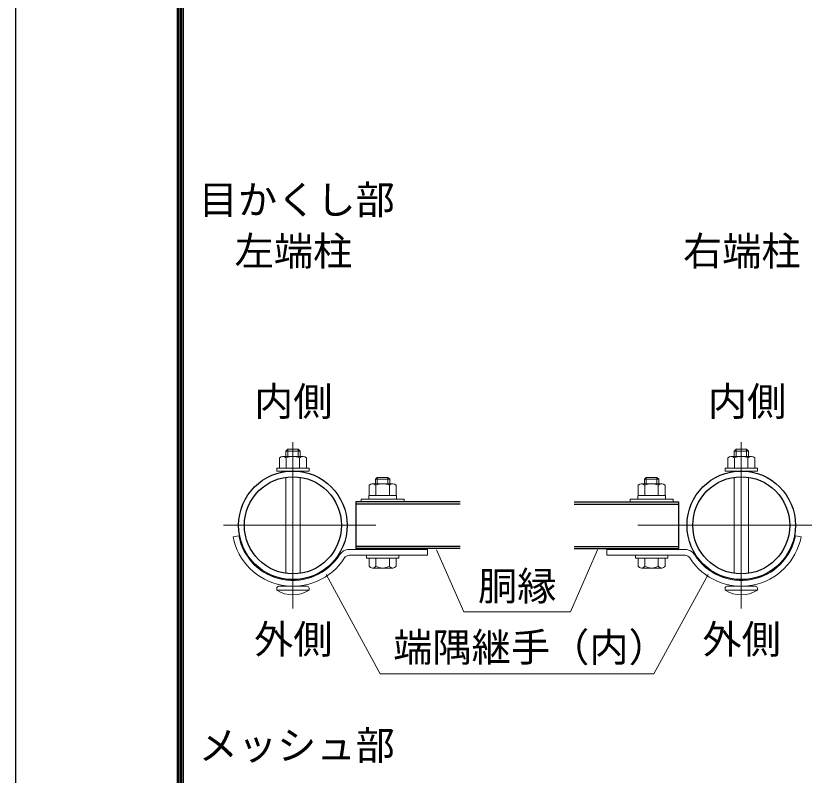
# Model space of a CAD drawing. Units: millimetres, scale not verified. Extents: x -4200 to 4200, y -2970 to 2970.
# Drawn here: x -4200 to -2869, y -1787 to -519 of the extents above; entities that cross this region are included whole.
import ezdxf
from ezdxf.enums import TextEntityAlignment as Align

# ---------------------------------------------------------------- set-up
doc = ezdxf.new("R2010")
doc.units = ezdxf.units.MM
doc.header["$LTSCALE"] = 10
doc.linetypes.add('USER1', pattern=[50.8, 31.75, -6.35, 6.35, -6.35])
for name, color, linetype, lineweight in [('0-0_D-BMK', 2, 'USER1', 13), ('0-2_D-STR-TXT', 7, 'Continuous', 13), ('0-4_D-STR1', 1, 'Continuous', 25), ('0-5_D-STR3', 3, 'Continuous', 13), ('0-E_D-TTL', 7, 'Continuous', 25)]:
    doc.layers.add(name, color=color, linetype=linetype, lineweight=lineweight)
doc.styles.add('ＭＳ ゴシック', font='')
doc.styles.get('ＭＳ ゴシック').set_extended_font_data('MS Gothic')

msp = doc.modelspace()

# ---------------------------------------------------------------- linework, layer by layer
at = {"layer": '0-0_D-BMK'}
for p, q in [((-3736.82, -1231.29), (-3736.82, -1508.8)), ((-2986.98, -1231.29), (-2986.98, -1508.8)), ((-3598.07, -1370.05), (-3853.07, -1370.05)), ((-2868.73, -1370.05), (-3160.23, -1370.05))]:
    msp.add_line(p, q, dxfattribs=at)
at = {"layer": '0-2_D-STR-TXT'}
for p, q in [((-3451.03, -1514.74), (-3496.5, -1410.88)), ((-3272.78, -1514.74), (-3227.3, -1410.88)), ((-3590.84, -1618.02), (-3681.24, -1452.17)), ((-3132.97, -1618.02), (-3042.56, -1452.17)), ((-3451.03, -1514.74), (-3272.78, -1514.74)), ((-3132.97, -1618.02), (-3590.84, -1618.02))]:
    msp.add_line(p, q, dxfattribs=at)
at = {"layer": '0-4_D-STR1'}
for p, q in [((-3457.38, -1331.05), (-3631.82, -1331.05)), ((-3631.82, -1331.05), (-3631.82, -1409.05)), ((-3266.42, -1331.05), (-3091.98, -1331.05)), ((-3091.98, -1331.05), (-3091.98, -1409.05)), ((-3457.38, -1334.65), (-3631.82, -1334.65)), ((-3266.42, -1334.65), (-3091.98, -1334.65)), ((-3457.38, -1405.45), (-3631.82, -1405.45)), ((-3457.38, -1409.05), (-3631.82, -1409.05)), ((-3266.42, -1405.45), (-3091.98, -1405.45)), ((-3266.42, -1409.05), (-3091.98, -1409.05))]:
    msp.add_line(p, q, dxfattribs=at)
for centre, radius in [((-3736.82, -1370.05), 90.75), ((-3736.82, -1370.05), 81.15), ((-2986.98, -1370.05), 90.75), ((-2986.98, -1370.05), 81.15)]:
    msp.add_circle(centre, radius, dxfattribs=at)
at = {"layer": '0-5_D-STR3'}
for p, q in [((-3748.82, -1246.24), (-3745.58, -1243)), ((-3748.82, -1246.24), (-3724.82, -1246.24)), ((-3748.82, -1246.24), (-3748.82, -1255)), ((-3745.58, -1255), (-3745.58, -1243)), ((-3745.58, -1243), (-3728.06, -1243)), ((-3728.06, -1255), (-3728.06, -1243)), ((-3724.82, -1246.24), (-3728.06, -1243)), ((-3724.82, -1246.24), (-3724.82, -1255)), ((-2998.98, -1246.24), (-2995.74, -1243)), ((-2974.98, -1246.24), (-2998.98, -1246.24)), ((-2998.98, -1246.24), (-2998.98, -1255)), ((-2995.74, -1255), (-2995.74, -1243)), ((-2978.22, -1243), (-2995.74, -1243)), ((-2978.22, -1255), (-2978.22, -1243)), ((-2974.98, -1246.24), (-2978.22, -1243)), ((-2974.98, -1246.24), (-2974.98, -1255)), ((-3759.32, -1274.5), (-3759.32, -1257.1)), ((-3719.49, -1255), (-3754.12, -1255)), ((-3748.07, -1274.5), (-3748.07, -1257.1)), ((-3725.57, -1274.5), (-3725.57, -1257.1)), ((-3714.32, -1274.5), (-3714.32, -1257.1)), ((-3009.48, -1274.5), (-3009.48, -1257.1)), ((-3004.32, -1255), (-2969.68, -1255)), ((-2998.23, -1274.5), (-2998.23, -1257.1)), ((-2975.73, -1274.5), (-2975.73, -1257.1)), ((-2964.48, -1274.5), (-2964.48, -1257.1)), ((-3763.82, -1274.5), (-3763.82, -1279.3)), ((-3759.92, -1274.5), (-3713.72, -1274.5)), ((-3714.32, -1274.5), (-3759.32, -1274.5)), ((-2963.88, -1274.5), (-3010.08, -1274.5)), ((-3009.48, -1274.5), (-2964.48, -1274.5)), ((-2959.98, -1274.5), (-2959.98, -1279.3)), ((-3709.82, -1279.3), (-3763.82, -1279.3)), ((-3748.82, -1289.79), (-3748.82, -1450.3)), ((-3724.82, -1289.79), (-3724.82, -1450.3)), ((-3577.82, -1289.95), (-3595.82, -1289.95)), ((-3595.82, -1300.75), (-3595.82, -1289.95)), ((-3577.82, -1300.75), (-3577.82, -1289.95)), ((-3574.82, -1292.95), (-3577.82, -1289.95)), ((-3148.98, -1292.95), (-3145.98, -1289.95)), ((-3145.98, -1300.75), (-3145.98, -1289.95)), ((-3145.98, -1289.95), (-3127.98, -1289.95)), ((-3127.98, -1300.75), (-3127.98, -1289.95)), ((-3013.98, -1279.3), (-2959.98, -1279.3)), ((-2998.98, -1289.79), (-2998.98, -1450.3)), ((-2974.98, -1289.79), (-2974.98, -1450.3)), ((-3609.32, -1320.25), (-3609.32, -1302.85)), ((-3569.49, -1300.75), (-3604.12, -1300.75)), ((-3598.82, -1300.75), (-3598.82, -1292.95)), ((-3598.07, -1320.25), (-3598.07, -1302.85)), ((-3575.57, -1320.25), (-3575.57, -1302.85)), ((-3574.82, -1300.75), (-3574.82, -1292.95)), ((-3564.32, -1320.25), (-3564.32, -1302.85)), ((-3159.48, -1320.25), (-3159.48, -1302.85)), ((-3154.32, -1300.75), (-3119.68, -1300.75)), ((-3148.98, -1300.75), (-3148.98, -1292.95)), ((-3148.23, -1320.25), (-3148.23, -1302.85)), ((-3125.73, -1320.25), (-3125.73, -1302.85)), ((-3124.98, -1300.75), (-3124.98, -1292.95)), ((-3114.48, -1320.25), (-3114.48, -1302.85)), ((-3622.82, -1326.25), (-3550.82, -1326.25)), ((-3622.82, -1331.05), (-3622.82, -1326.25)), ((-3622.82, -1331.05), (-3622.82, -1326.25)), ((-3622.82, -1331.05), (-3550.82, -1331.05)), ((-3609.92, -1320.25), (-3563.72, -1320.25)), ((-3609.92, -1326.25), (-3609.92, -1320.25)), ((-3564.32, -1320.25), (-3609.32, -1320.25)), ((-3563.72, -1326.25), (-3563.72, -1320.25)), ((-3550.82, -1331.05), (-3550.82, -1326.25)), ((-3550.82, -1331.05), (-3550.82, -1326.25)), ((-3172.98, -1326.25), (-3100.98, -1326.25)), ((-3172.98, -1331.05), (-3172.98, -1326.25)), ((-3172.98, -1331.05), (-3172.98, -1326.25)), ((-3172.98, -1331.05), (-3100.98, -1331.05)), ((-3113.88, -1320.25), (-3160.08, -1320.25)), ((-3160.08, -1326.25), (-3160.08, -1320.25)), ((-3159.48, -1320.25), (-3114.48, -1320.25)), ((-3113.88, -1326.25), (-3113.88, -1320.25)), ((-3100.98, -1331.05), (-3100.98, -1326.25)), ((-3100.98, -1331.05), (-3100.98, -1326.25)), ((-3827.39, -1387.58), (-3836.81, -1389.4)), ((-2896.41, -1387.58), (-2886.99, -1389.4)), ((-3642.71, -1410.55), (-3511.82, -1410.55)), ((-3609.32, -1410.55), (-3609.32, -1409.05)), ((-3564.32, -1410.55), (-3609.32, -1410.55)), ((-3598.07, -1410.55), (-3598.07, -1409.05)), ((-3575.57, -1410.55), (-3575.57, -1409.05)), ((-3564.32, -1410.55), (-3564.32, -1409.05)), ((-3511.82, -1420.15), (-3511.82, -1410.55)), ((-3211.98, -1420.15), (-3211.98, -1410.55)), ((-3081.09, -1410.55), (-3211.98, -1410.55)), ((-3159.48, -1410.55), (-3159.48, -1409.05)), ((-3159.48, -1410.55), (-3114.48, -1410.55)), ((-3148.23, -1410.55), (-3148.23, -1409.05)), ((-3125.73, -1410.55), (-3125.73, -1409.05)), ((-3114.48, -1410.55), (-3114.48, -1409.05)), ((-3642.71, -1420.15), (-3511.82, -1420.15)), ((-3559.82, -1420.15), (-3559.82, -1424.95)), ((-3081.09, -1420.15), (-3211.98, -1420.15)), ((-3163.98, -1420.15), (-3163.98, -1424.95)), ((-3559.82, -1424.95), (-3613.82, -1424.95)), ((-3609.32, -1438.2), (-3609.32, -1424.95)), ((-3564.32, -1424.95), (-3609.32, -1424.95)), ((-3598.1, -1438.2), (-3598.1, -1424.95)), ((-3575.55, -1438.2), (-3575.55, -1424.95)), ((-3564.32, -1438.2), (-3564.32, -1424.95)), ((-3163.98, -1424.95), (-3109.98, -1424.95)), ((-3159.48, -1438.2), (-3159.48, -1424.95)), ((-3159.48, -1424.95), (-3114.48, -1424.95)), ((-3148.26, -1438.2), (-3148.26, -1424.95)), ((-3125.71, -1438.2), (-3125.71, -1424.95)), ((-3114.48, -1438.2), (-3114.48, -1424.95)), ((-3569.93, -1441.45), (-3603.71, -1441.45)), ((-3153.87, -1441.45), (-3120.09, -1441.45)), ((-3763.82, -1478.5), (-3763.82, -1475.2)), ((-3760.82, -1471.9), (-3712.82, -1471.9)), ((-3760.52, -1471.9), (-3713.12, -1471.9)), ((-3709.82, -1478.5), (-3709.82, -1475.2)), ((-3013.98, -1478.5), (-3013.98, -1475.2)), ((-2962.98, -1471.9), (-3010.98, -1471.9)), ((-2963.28, -1471.9), (-3010.68, -1471.9)), ((-2959.98, -1478.5), (-2959.98, -1475.2)), ((-3763.82, -1478.5), (-3709.82, -1478.5)), ((-2959.98, -1478.5), (-3013.98, -1478.5))]:
    msp.add_line(p, q, dxfattribs=at)
for points in [[(-3763.82, -1274.5), (-3709.82, -1274.5), (-3709.82, -1279.3)], [(-2959.98, -1274.5), (-3013.98, -1274.5), (-3013.98, -1279.3)], [(-3574.82, -1292.95), (-3598.82, -1292.95), (-3595.82, -1289.95)], [(-3148.98, -1292.95), (-3124.98, -1292.95), (-3127.98, -1289.95)], [(-3559.82, -1420.15), (-3613.82, -1420.15), (-3613.82, -1424.95)], [(-3163.98, -1420.15), (-3109.98, -1420.15), (-3109.98, -1424.95)]]:
    msp.add_lwpolyline(points, dxfattribs=at)
for centre, radius, start, end in [((-3753.7, -1263.54), 8.55, 48.86505, 131.13495), ((-3736.82, -1286.18), 31.18, 68.85295, 111.14705), ((-3719.95, -1263.53), 8.55, 48.83491, 131.16509), ((-3003.86, -1263.53), 8.55, 48.83491, 131.16509), ((-2986.98, -1286.18), 31.18, 68.85295, 111.14705), ((-2970.11, -1263.54), 8.55, 48.86505, 131.13495), ((-3603.7, -1309.29), 8.55, 48.86505, 131.13495), ((-3586.82, -1331.93), 31.18, 68.85295, 111.14705), ((-3569.95, -1309.28), 8.55, 48.83491, 131.16509), ((-3153.86, -1309.28), 8.55, 48.83491, 131.16509), ((-3136.98, -1331.93), 31.18, 68.85295, 111.14705), ((-3120.11, -1309.29), 8.55, 48.86505, 131.13495), ((-3736.82, -1370.05), 101.85, 190.95712, 327.61089), ((-3736.82, -1370.05), 92.25, 190.95712, 327.61089), ((-2986.98, -1370.05), 101.85, 212.38911, 349.04288), ((-2986.98, -1370.05), 92.25, 212.38911, 349.04288), ((-3642.71, -1429.75), 19.2, 90, 147.61089), ((-3081.09, -1429.75), 19.2, 32.38911, 90), ((-3642.71, -1429.75), 9.6, 90, 147.61089), ((-3081.09, -1429.75), 9.6, 32.38911, 90), ((-3603.71, -1434.96), 6.48, 210, 330), ((-3586.82, -1420.21), 21.24, 237.93138, 302.06862), ((-3569.93, -1434.96), 6.48, 210, 330), ((-3153.87, -1434.96), 6.48, 210, 330), ((-3136.98, -1420.21), 21.24, 237.93138, 302.06862), ((-3120.09, -1434.96), 6.48, 210, 330), ((-3760.52, -1475.2), 3.3, 90, 180), ((-3713.12, -1475.2), 3.3, 0, 90), ((-3010.68, -1475.2), 3.3, 90, 180), ((-2963.28, -1475.2), 3.3, 0, 90), ((-3736.82, -1435.66), 50.63, 237.77316, 302.22684), ((-2986.98, -1435.66), 50.63, 237.77316, 302.22684)]:
    msp.add_arc(centre, radius, start, end, dxfattribs=at)
at = {"layer": '0-E_D-TTL', "color": 2}
msp.add_lwpolyline([(-4200.08, 2970.08), (4199.92, 2970.08), (4199.92, -2969.92), (-4200.08, -2969.92)], close=True, dxfattribs=at)
at = {"layer": '0-E_D-TTL'}
for points in [[(-3930.08, 2750.08), (3929.92, 2750.08), (3929.92, -2749.92), (-3930.08, -2749.92)], [(-3927.58, 2747.58), (3927.42, 2747.58), (3927.42, -2747.42), (-3927.58, -2747.42)], [(-3925.08, 2745.08), (3924.92, 2745.08), (3924.92, -2744.92), (-3925.08, -2744.92)], [(-3922.58, 2742.58), (3922.42, 2742.58), (3922.42, -2742.42), (-3922.58, -2742.42)], [(-3920.08, 2740.08), (3919.92, 2740.08), (3919.92, -2739.92), (-3920.08, -2739.92)]]:
    msp.add_lwpolyline(points, close=True, dxfattribs=at)

# ---------------------------------------------------------------- texts
at = {"layer": '0-2_D-STR-TXT', "style": 'ＭＳ ゴシック'}
for s, p in [('目かくし部', (-3894.46, -864.43)), ('左端柱', (-3834.28, -950.18)), ('右端柱', (-3084.44, -950.17)), ('内側', (-3801.8, -1201.45)), ('内側', (-3042.88, -1201.45)), ('胴縁', (-3427.25, -1509.91)), ('外側', (-3801.8, -1598.98)), ('外側', (-3051.96, -1598.97)), ('端隅継手（内）', (-3569.08, -1612.27)), ('メッシュ部', (-3894.46, -1776.35))]:
    msp.add_text(s, height=48.09, dxfattribs=at).set_placement(p, align=Align.BOTTOM_LEFT)

doc.saveas('drawing.dxf')
